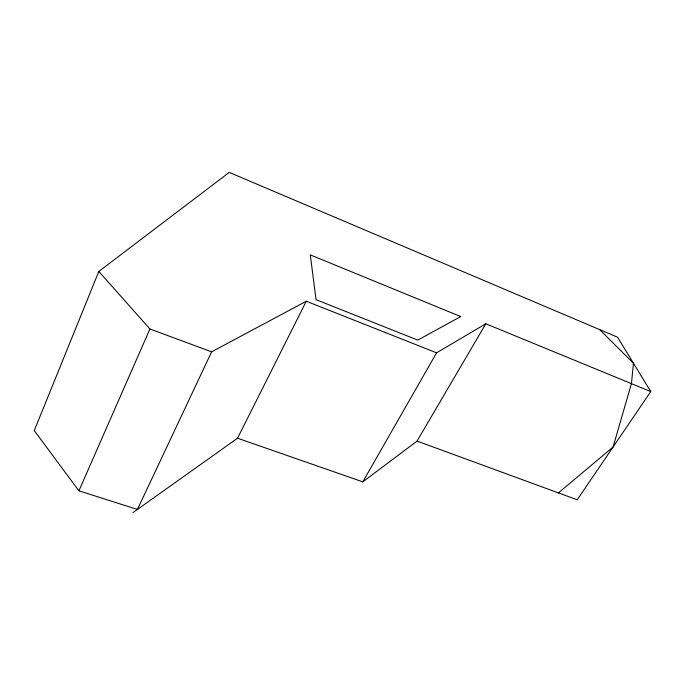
<?xml version="1.0" encoding="UTF-8"?>
<svg xmlns="http://www.w3.org/2000/svg" width="685" height="685" viewBox="0 0 685 685"><rect width="100%" height="100%" fill="white"/><g stroke="black" fill="none" stroke-linecap="round" stroke-linejoin="round"><path stroke-width="1.03" d="M650.75 391.572L617.596 337.234L229.227 172.406L98.82 271.457L34.25 430.617L78.921 490.82L137.42 509.435L211.622 351.833L306.281 301.229L436.585 352.826L485.819 323.765L650.75 391.572L577.215 499.793L417.045 441.089L362.81 481.855L237.532 438.22L132.984 512.594M78.921 490.82L149.921 328.971L98.82 271.457M237.532 438.22L306.281 301.229M362.81 481.855L436.585 352.826M417.045 441.089L485.819 323.765M558.421 492.9L613.049 447.048L631.442 383.626L633.471 363.255L599.666 329.622M149.921 328.971L211.622 351.833M460.714 316.564L417.781 340.111L316.05 299.67L310.288 254.871L460.714 316.564"/></g></svg>
